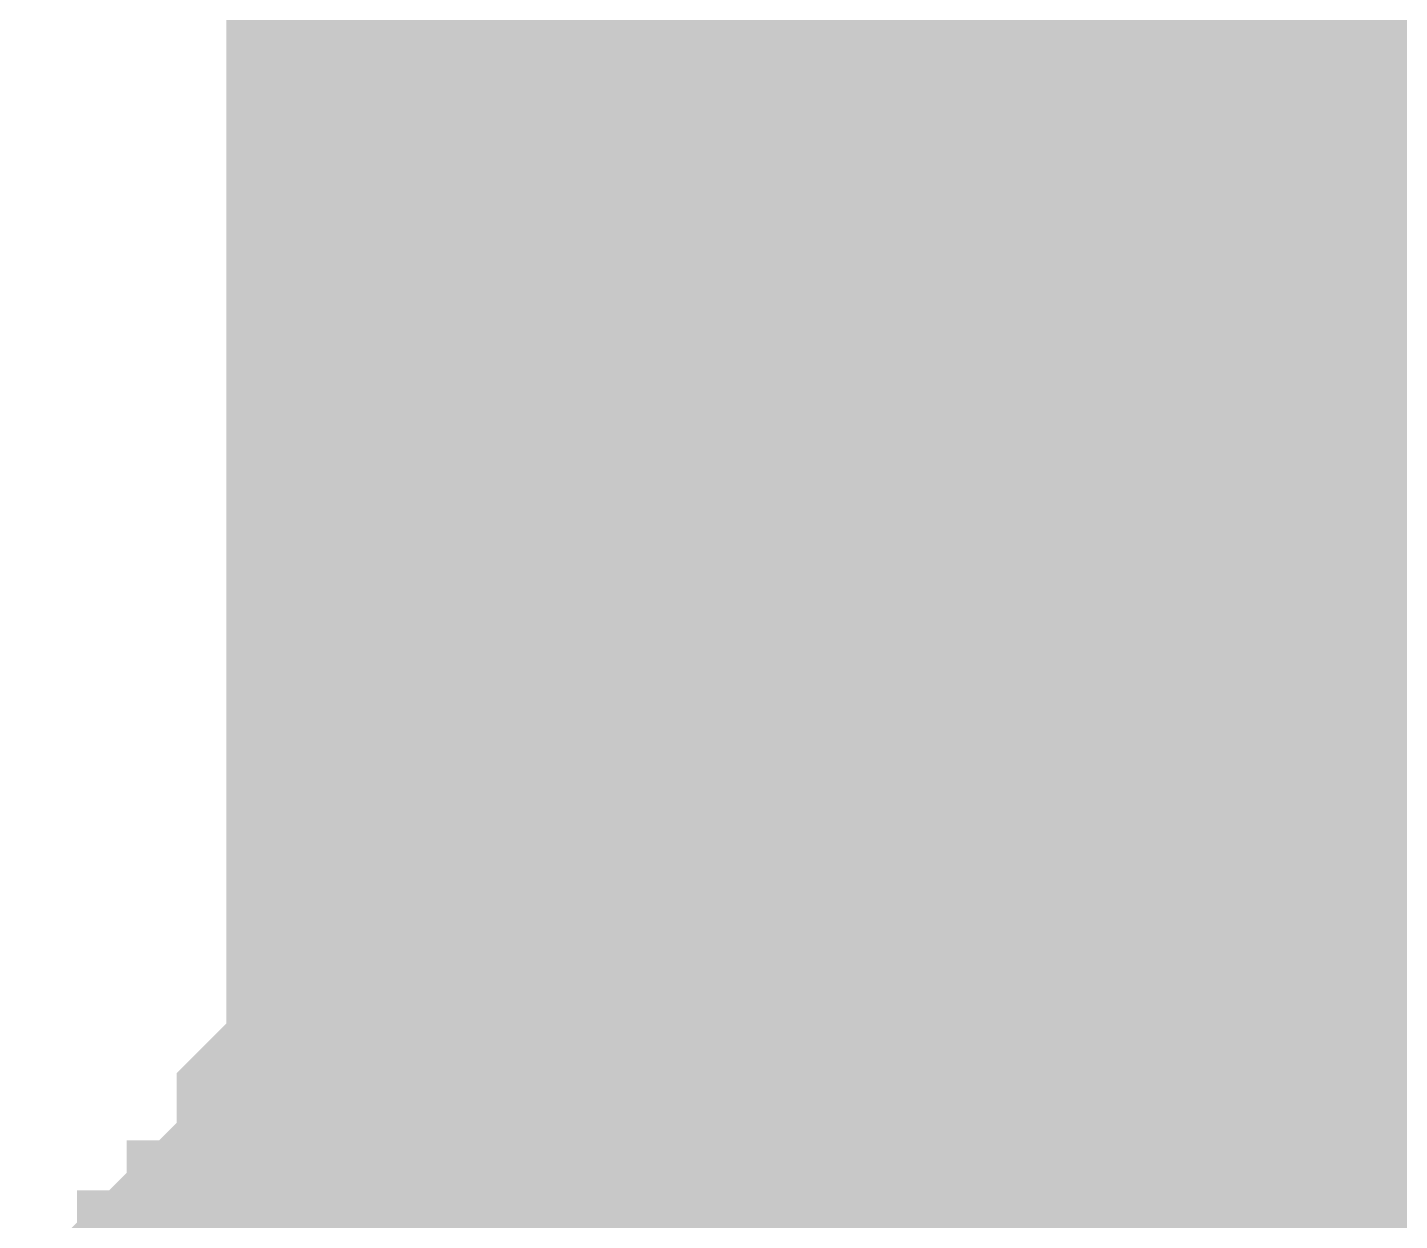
# Model space of a CAD drawing. Extents: x -0.1 to 65.1, y -1.2 to 30.1.
# Drawn here: x 29.7201 to 30.0357, y 5.4597 to 5.7341 of the extents above; entities that cross this region are included whole.
import ezdxf

# ---------------------------------------------------------------- set-up
doc = ezdxf.new("R2010")
doc.units = 0
doc.header["$MEASUREMENT"] = 0
doc.layers.get('0').update_dxf_attribs({"linetype": 'CONTINUOUS'})
doc.layers.add('2D_LINE_126', color=7, linetype='CONTINUOUS')

# ---------------------------------------------------------------- blocks, each defined once
blk = doc.blocks.new('DRAWING_63')
at = {"layer": '2D_LINE_126', "const_width": 0.0254}
for points in [[(-0.56007, -2.0574), (-0.56007, -2.04597), (-0.56007, -2.03454), (-0.56007, -2.02311), (-0.56007, -2.01168), (-0.56007, -2.00025), (-0.56007, -1.98882), (-0.56007, -1.97739), (-0.56007, -1.96596), (-0.56007, -1.95453), (-0.56007, -1.9431), (-0.56007, -1.93167), (-0.56007, -1.92024), (-0.56007, -1.90881), (-0.56007, -1.89738), (-0.56007, -1.88595), (-0.56007, -1.87452), (-0.56007, -1.86309), (-0.56007, -1.85166), (-0.56007, -1.84023), (-0.56007, -1.8288), (-0.56007, -1.81737), (-0.56007, -1.80594), (-0.56007, -1.79451), (-0.56007, -1.78308), (-0.56007, -1.77165), (-0.56007, -1.76022), (-0.56007, -1.74879)], [(-0.54864, -2.0574), (-0.54864, -2.04597), (-0.54864, -2.03454), (-0.54864, -2.02311), (-0.54864, -2.01168), (-0.54864, -2.00025), (-0.54864, -1.98882), (-0.54864, -1.97739), (-0.54864, -1.96596), (-0.54864, -1.95453), (-0.54864, -1.9431), (-0.54864, -1.93167), (-0.54864, -1.92024), (-0.54864, -1.90881), (-0.54864, -1.89738), (-0.54864, -1.88595), (-0.54864, -1.87452), (-0.54864, -1.86309), (-0.54864, -1.85166), (-0.54864, -1.84023), (-0.54864, -1.8288), (-0.54864, -1.81737), (-0.54864, -1.80594), (-0.54864, -1.79451), (-0.54864, -1.78308), (-0.54864, -1.77165), (-0.54864, -1.76022), (-0.54864, -1.74879)], [(-0.53721, -2.0574), (-0.53721, -2.04597), (-0.53721, -2.03454), (-0.53721, -2.02311), (-0.53721, -2.01168), (-0.53721, -2.00025), (-0.53721, -1.98882), (-0.53721, -1.97739), (-0.53721, -1.96596), (-0.53721, -1.95453), (-0.53721, -1.9431), (-0.53721, -1.93167), (-0.53721, -1.92024), (-0.53721, -1.90881), (-0.53721, -1.89738), (-0.53721, -1.88595), (-0.53721, -1.87452), (-0.53721, -1.86309), (-0.53721, -1.85166), (-0.53721, -1.84023), (-0.53721, -1.8288), (-0.53721, -1.81737), (-0.53721, -1.80594), (-0.53721, -1.79451), (-0.53721, -1.78308), (-0.53721, -1.77165), (-0.53721, -1.76022), (-0.53721, -1.74879)], [(-0.52578, -2.0574), (-0.52578, -2.04597), (-0.52578, -2.03454), (-0.52578, -2.02311), (-0.52578, -2.01168), (-0.52578, -2.00025), (-0.52578, -1.98882), (-0.52578, -1.97739), (-0.52578, -1.96596), (-0.52578, -1.95453), (-0.52578, -1.9431), (-0.52578, -1.93167), (-0.52578, -1.92024), (-0.52578, -1.90881), (-0.52578, -1.89738), (-0.52578, -1.88595), (-0.52578, -1.87452), (-0.52578, -1.86309), (-0.52578, -1.85166), (-0.52578, -1.84023), (-0.52578, -1.8288), (-0.52578, -1.81737), (-0.52578, -1.80594), (-0.52578, -1.79451), (-0.52578, -1.78308), (-0.52578, -1.77165), (-0.52578, -1.76022), (-0.52578, -1.74879)], [(-0.51435, -2.0574), (-0.51435, -2.04597), (-0.51435, -2.03454), (-0.51435, -2.02311), (-0.51435, -2.01168), (-0.51435, -2.00025), (-0.51435, -1.98882), (-0.51435, -1.97739), (-0.51435, -1.96596), (-0.51435, -1.95453), (-0.51435, -1.9431), (-0.51435, -1.93167), (-0.51435, -1.92024), (-0.51435, -1.90881), (-0.51435, -1.89738), (-0.51435, -1.88595), (-0.51435, -1.87452), (-0.51435, -1.86309), (-0.51435, -1.85166), (-0.51435, -1.84023), (-0.51435, -1.8288), (-0.51435, -1.81737), (-0.51435, -1.80594), (-0.51435, -1.79451), (-0.51435, -1.78308), (-0.51435, -1.77165), (-0.51435, -1.76022), (-0.51435, -1.74879)], [(-0.50292, -2.0574), (-0.50292, -2.04597), (-0.50292, -2.03454), (-0.50292, -2.02311), (-0.50292, -2.01168), (-0.50292, -2.00025), (-0.50292, -1.98882), (-0.50292, -1.97739), (-0.50292, -1.96596), (-0.50292, -1.95453), (-0.50292, -1.9431), (-0.50292, -1.93167), (-0.50292, -1.92024), (-0.50292, -1.90881), (-0.50292, -1.89738), (-0.50292, -1.88595), (-0.50292, -1.87452), (-0.50292, -1.86309), (-0.50292, -1.85166), (-0.50292, -1.84023), (-0.50292, -1.8288), (-0.50292, -1.81737), (-0.50292, -1.80594), (-0.50292, -1.79451), (-0.50292, -1.78308), (-0.50292, -1.77165), (-0.50292, -1.76022), (-0.50292, -1.74879)], [(-0.49149, -2.0574), (-0.49149, -2.04597), (-0.49149, -2.03454), (-0.49149, -2.02311), (-0.49149, -2.01168), (-0.49149, -2.00025), (-0.49149, -1.98882), (-0.49149, -1.97739), (-0.49149, -1.96596), (-0.49149, -1.95453), (-0.49149, -1.9431), (-0.49149, -1.93167), (-0.49149, -1.92024), (-0.49149, -1.90881), (-0.49149, -1.89738), (-0.49149, -1.88595), (-0.49149, -1.87452), (-0.49149, -1.86309), (-0.49149, -1.85166), (-0.49149, -1.84023), (-0.49149, -1.8288), (-0.49149, -1.81737), (-0.49149, -1.80594), (-0.49149, -1.79451), (-0.49149, -1.78308), (-0.49149, -1.77165), (-0.49149, -1.76022), (-0.49149, -1.74879)], [(-0.48006, -2.0574), (-0.48006, -2.04597), (-0.48006, -2.03454), (-0.48006, -2.02311), (-0.48006, -2.01168), (-0.48006, -2.00025), (-0.48006, -1.98882), (-0.48006, -1.97739), (-0.48006, -1.96596), (-0.48006, -1.95453), (-0.48006, -1.9431), (-0.48006, -1.93167), (-0.48006, -1.92024), (-0.48006, -1.90881), (-0.48006, -1.89738), (-0.48006, -1.88595), (-0.48006, -1.87452), (-0.48006, -1.86309), (-0.48006, -1.85166), (-0.48006, -1.84023), (-0.48006, -1.8288), (-0.48006, -1.81737), (-0.48006, -1.80594), (-0.48006, -1.79451), (-0.48006, -1.78308), (-0.48006, -1.77165), (-0.48006, -1.76022), (-0.48006, -1.74879)], [(-0.46863, -2.0574), (-0.46863, -2.04597), (-0.46863, -2.03454), (-0.46863, -2.02311), (-0.46863, -2.01168), (-0.46863, -2.00025), (-0.46863, -1.98882), (-0.46863, -1.97739), (-0.46863, -1.96596), (-0.46863, -1.95453), (-0.46863, -1.9431), (-0.46863, -1.93167), (-0.46863, -1.92024), (-0.46863, -1.90881), (-0.46863, -1.89738), (-0.46863, -1.88595), (-0.46863, -1.87452), (-0.46863, -1.86309), (-0.46863, -1.85166), (-0.46863, -1.84023), (-0.46863, -1.8288), (-0.46863, -1.81737), (-0.46863, -1.80594), (-0.46863, -1.79451), (-0.46863, -1.78308), (-0.46863, -1.77165), (-0.46863, -1.76022), (-0.46863, -1.74879)], [(-0.4572, -2.0574), (-0.4572, -2.04597), (-0.4572, -2.03454), (-0.4572, -2.02311), (-0.4572, -2.01168), (-0.4572, -2.00025), (-0.4572, -1.98882), (-0.4572, -1.97739), (-0.4572, -1.96596), (-0.4572, -1.95453), (-0.4572, -1.9431), (-0.4572, -1.93167), (-0.4572, -1.92024), (-0.4572, -1.90881), (-0.4572, -1.89738), (-0.4572, -1.88595), (-0.4572, -1.87452), (-0.4572, -1.86309), (-0.4572, -1.85166), (-0.4572, -1.84023), (-0.4572, -1.8288), (-0.4572, -1.81737), (-0.4572, -1.80594), (-0.4572, -1.79451), (-0.4572, -1.78308), (-0.4572, -1.77165), (-0.4572, -1.76022), (-0.4572, -1.74879)], [(-0.44577, -2.0574), (-0.44577, -2.04597), (-0.44577, -2.03454), (-0.44577, -2.02311), (-0.44577, -2.01168), (-0.44577, -2.00025), (-0.44577, -1.98882), (-0.44577, -1.97739), (-0.44577, -1.96596), (-0.44577, -1.95453), (-0.44577, -1.9431), (-0.44577, -1.93167), (-0.44577, -1.92024), (-0.44577, -1.90881), (-0.44577, -1.89738), (-0.44577, -1.88595), (-0.44577, -1.87452), (-0.44577, -1.86309), (-0.44577, -1.85166), (-0.44577, -1.84023), (-0.44577, -1.8288), (-0.44577, -1.81737), (-0.44577, -1.80594), (-0.44577, -1.79451), (-0.44577, -1.78308), (-0.44577, -1.77165), (-0.44577, -1.76022), (-0.44577, -1.74879)], [(-0.43434, -2.0574), (-0.43434, -2.04597), (-0.43434, -2.03454), (-0.43434, -2.02311), (-0.43434, -2.01168), (-0.43434, -2.00025), (-0.43434, -1.98882), (-0.43434, -1.97739), (-0.43434, -1.96596), (-0.43434, -1.95453), (-0.43434, -1.9431), (-0.43434, -1.93167), (-0.43434, -1.92024), (-0.43434, -1.90881), (-0.43434, -1.89738), (-0.43434, -1.88595), (-0.43434, -1.87452), (-0.43434, -1.86309), (-0.43434, -1.85166), (-0.43434, -1.84023), (-0.43434, -1.8288), (-0.43434, -1.81737), (-0.43434, -1.80594), (-0.43434, -1.79451), (-0.43434, -1.78308), (-0.43434, -1.77165), (-0.43434, -1.76022), (-0.43434, -1.74879)], [(-0.42291, -2.0574), (-0.42291, -2.04597), (-0.42291, -2.03454), (-0.42291, -2.02311), (-0.42291, -2.01168), (-0.42291, -2.00025), (-0.42291, -1.98882), (-0.42291, -1.97739), (-0.42291, -1.96596), (-0.42291, -1.95453), (-0.42291, -1.9431), (-0.42291, -1.93167), (-0.42291, -1.92024), (-0.42291, -1.90881), (-0.42291, -1.89738), (-0.42291, -1.88595), (-0.42291, -1.87452), (-0.42291, -1.86309), (-0.42291, -1.85166), (-0.42291, -1.84023), (-0.42291, -1.8288), (-0.42291, -1.81737), (-0.42291, -1.80594), (-0.42291, -1.79451), (-0.42291, -1.78308), (-0.42291, -1.77165), (-0.42291, -1.76022), (-0.42291, -1.74879)], [(-0.41148, -2.0574), (-0.41148, -2.04597), (-0.41148, -2.03454), (-0.41148, -2.02311), (-0.41148, -2.01168), (-0.41148, -2.00025), (-0.41148, -1.98882), (-0.41148, -1.97739), (-0.41148, -1.96596), (-0.41148, -1.95453), (-0.41148, -1.9431), (-0.41148, -1.93167), (-0.41148, -1.92024), (-0.41148, -1.90881), (-0.41148, -1.89738), (-0.41148, -1.88595), (-0.41148, -1.87452), (-0.41148, -1.86309), (-0.41148, -1.85166), (-0.41148, -1.84023), (-0.41148, -1.8288), (-0.41148, -1.81737), (-0.41148, -1.80594), (-0.41148, -1.79451), (-0.41148, -1.78308), (-0.41148, -1.77165), (-0.41148, -1.76022), (-0.41148, -1.74879)], [(-0.40005, -2.0574), (-0.40005, -2.04597), (-0.40005, -2.03454), (-0.40005, -2.02311), (-0.40005, -2.01168), (-0.40005, -2.00025), (-0.40005, -1.98882), (-0.40005, -1.97739), (-0.40005, -1.96596), (-0.40005, -1.95453), (-0.40005, -1.9431), (-0.40005, -1.93167), (-0.40005, -1.92024), (-0.40005, -1.90881), (-0.40005, -1.89738), (-0.40005, -1.88595), (-0.40005, -1.87452), (-0.40005, -1.86309), (-0.40005, -1.85166), (-0.40005, -1.84023), (-0.40005, -1.8288), (-0.40005, -1.81737), (-0.40005, -1.80594), (-0.40005, -1.79451), (-0.40005, -1.78308), (-0.40005, -1.77165), (-0.40005, -1.76022), (-0.40005, -1.74879)], [(-0.38862, -2.0574), (-0.38862, -2.04597), (-0.38862, -2.03454), (-0.38862, -2.02311), (-0.38862, -2.01168), (-0.38862, -2.00025), (-0.38862, -1.98882), (-0.38862, -1.97739), (-0.38862, -1.96596), (-0.38862, -1.95453), (-0.38862, -1.9431), (-0.38862, -1.93167), (-0.38862, -1.92024), (-0.38862, -1.90881), (-0.38862, -1.89738), (-0.38862, -1.88595), (-0.38862, -1.87452), (-0.38862, -1.86309), (-0.38862, -1.85166), (-0.38862, -1.84023), (-0.38862, -1.8288), (-0.38862, -1.81737), (-0.38862, -1.80594), (-0.38862, -1.79451), (-0.38862, -1.78308), (-0.38862, -1.77165), (-0.38862, -1.76022), (-0.38862, -1.74879)], [(-0.37719, -2.0574), (-0.37719, -2.04597), (-0.37719, -2.03454), (-0.37719, -2.02311), (-0.37719, -2.01168), (-0.37719, -2.00025), (-0.37719, -1.98882), (-0.37719, -1.97739), (-0.37719, -1.96596), (-0.37719, -1.95453), (-0.37719, -1.9431), (-0.37719, -1.93167), (-0.37719, -1.92024), (-0.37719, -1.90881), (-0.37719, -1.89738), (-0.37719, -1.88595), (-0.37719, -1.87452), (-0.37719, -1.86309), (-0.37719, -1.85166), (-0.37719, -1.84023), (-0.37719, -1.8288), (-0.37719, -1.81737), (-0.37719, -1.80594), (-0.37719, -1.79451), (-0.37719, -1.78308), (-0.37719, -1.77165), (-0.37719, -1.76022), (-0.37719, -1.74879)], [(-0.36576, -2.0574), (-0.36576, -2.04597), (-0.36576, -2.03454), (-0.36576, -2.02311), (-0.36576, -2.01168), (-0.36576, -2.00025), (-0.36576, -1.98882), (-0.36576, -1.97739), (-0.36576, -1.96596), (-0.36576, -1.95453), (-0.36576, -1.9431), (-0.36576, -1.93167), (-0.36576, -1.92024), (-0.36576, -1.90881), (-0.36576, -1.89738), (-0.36576, -1.88595), (-0.36576, -1.87452), (-0.36576, -1.86309), (-0.36576, -1.85166), (-0.36576, -1.84023), (-0.36576, -1.8288), (-0.36576, -1.81737), (-0.36576, -1.80594), (-0.36576, -1.79451), (-0.36576, -1.78308), (-0.36576, -1.77165), (-0.36576, -1.76022), (-0.36576, -1.74879)], [(-0.35433, -2.0574), (-0.35433, -2.04597), (-0.35433, -2.03454), (-0.35433, -2.02311), (-0.35433, -2.01168), (-0.35433, -2.00025), (-0.35433, -1.98882), (-0.35433, -1.97739), (-0.35433, -1.96596), (-0.35433, -1.95453), (-0.35433, -1.9431), (-0.35433, -1.93167), (-0.35433, -1.92024), (-0.35433, -1.90881), (-0.35433, -1.89738), (-0.35433, -1.88595), (-0.35433, -1.87452), (-0.35433, -1.86309), (-0.35433, -1.85166), (-0.35433, -1.84023), (-0.35433, -1.8288), (-0.35433, -1.81737), (-0.35433, -1.80594), (-0.35433, -1.79451), (-0.35433, -1.78308), (-0.35433, -1.77165), (-0.35433, -1.76022), (-0.35433, -1.74879)], [(-0.3429, -2.0574), (-0.3429, -2.04597), (-0.3429, -2.03454), (-0.3429, -2.02311), (-0.3429, -2.01168), (-0.3429, -2.00025), (-0.3429, -1.98882), (-0.3429, -1.97739), (-0.3429, -1.96596), (-0.3429, -1.95453), (-0.3429, -1.9431), (-0.3429, -1.93167), (-0.3429, -1.92024), (-0.3429, -1.90881), (-0.3429, -1.89738), (-0.3429, -1.88595), (-0.3429, -1.87452), (-0.3429, -1.86309), (-0.3429, -1.85166), (-0.3429, -1.84023), (-0.3429, -1.8288), (-0.3429, -1.81737), (-0.3429, -1.80594), (-0.3429, -1.79451), (-0.3429, -1.78308), (-0.3429, -1.77165), (-0.3429, -1.76022), (-0.3429, -1.74879)], [(-0.33147, -2.0574), (-0.33147, -2.04597), (-0.33147, -2.03454), (-0.33147, -2.02311), (-0.33147, -2.01168), (-0.33147, -2.00025), (-0.33147, -1.98882), (-0.33147, -1.97739), (-0.33147, -1.96596), (-0.33147, -1.95453), (-0.33147, -1.9431), (-0.33147, -1.93167), (-0.33147, -1.92024), (-0.33147, -1.90881), (-0.33147, -1.89738), (-0.33147, -1.88595), (-0.33147, -1.87452), (-0.33147, -1.86309), (-0.33147, -1.85166), (-0.33147, -1.84023), (-0.33147, -1.8288), (-0.33147, -1.81737), (-0.33147, -1.80594), (-0.33147, -1.79451), (-0.33147, -1.78308), (-0.33147, -1.77165), (-0.33147, -1.76022), (-0.33147, -1.74879)], [(-0.32004, -2.0574), (-0.32004, -2.04597), (-0.32004, -2.03454), (-0.32004, -2.02311), (-0.32004, -2.01168), (-0.32004, -2.00025), (-0.32004, -1.98882), (-0.32004, -1.97739), (-0.32004, -1.96596), (-0.32004, -1.95453), (-0.32004, -1.9431), (-0.32004, -1.93167), (-0.32004, -1.92024), (-0.32004, -1.90881), (-0.32004, -1.89738), (-0.32004, -1.88595), (-0.32004, -1.87452), (-0.32004, -1.86309), (-0.32004, -1.85166), (-0.32004, -1.84023), (-0.32004, -1.8288), (-0.32004, -1.81737), (-0.32004, -1.80594), (-0.32004, -1.79451), (-0.32004, -1.78308), (-0.32004, -1.77165), (-0.32004, -1.76022), (-0.32004, -1.74879)], [(-0.30861, -2.0574), (-0.30861, -2.04597), (-0.30861, -2.03454), (-0.30861, -2.02311), (-0.30861, -2.01168), (-0.30861, -2.00025), (-0.30861, -1.98882), (-0.30861, -1.97739), (-0.30861, -1.96596), (-0.30861, -1.95453), (-0.30861, -1.9431), (-0.30861, -1.93167), (-0.30861, -1.92024), (-0.30861, -1.90881), (-0.30861, -1.89738), (-0.30861, -1.88595), (-0.30861, -1.87452), (-0.30861, -1.86309), (-0.30861, -1.85166), (-0.30861, -1.84023), (-0.30861, -1.8288), (-0.30861, -1.81737), (-0.30861, -1.80594), (-0.30861, -1.79451), (-0.30861, -1.78308), (-0.30861, -1.77165), (-0.30861, -1.76022), (-0.30861, -1.74879)], [(-0.5715, -1.74879), (-0.5715, -1.76022), (-0.5715, -1.77165), (-0.5715, -1.78308), (-0.5715, -1.79451), (-0.5715, -1.80594), (-0.5715, -1.81737), (-0.5715, -1.8288), (-0.5715, -1.84023), (-0.5715, -1.85166), (-0.5715, -1.86309), (-0.5715, -1.87452), (-0.5715, -1.88595), (-0.5715, -1.89738), (-0.5715, -1.90881), (-0.5715, -1.92024), (-0.5715, -1.93167), (-0.5715, -1.9431), (-0.5715, -1.95453), (-0.5715, -1.96596), (-0.5715, -1.97739), (-0.5715, -1.98882), (-0.5715, -2.00025), (-0.5715, -2.01168), (-0.5715, -2.02311), (-0.5715, -2.03454), (-0.5715, -2.04597), (-0.5715, -2.0574)], [(-0.29718, -1.76022), (-0.30861, -1.76022), (-0.32004, -1.76022), (-0.33147, -1.76022), (-0.3429, -1.76022), (-0.35433, -1.76022), (-0.36576, -1.76022), (-0.37719, -1.76022), (-0.38862, -1.76022), (-0.40005, -1.76022), (-0.41148, -1.76022), (-0.42291, -1.76022), (-0.43434, -1.76022), (-0.44577, -1.76022), (-0.4572, -1.76022), (-0.46863, -1.76022), (-0.48006, -1.76022), (-0.49149, -1.76022), (-0.50292, -1.76022), (-0.51435, -1.76022), (-0.52578, -1.76022), (-0.53721, -1.76022), (-0.54864, -1.76022), (-0.56007, -1.76022), (-0.5715, -1.76022)], [(-0.29718, -1.77165), (-0.30861, -1.77165), (-0.32004, -1.77165), (-0.33147, -1.77165), (-0.3429, -1.77165), (-0.35433, -1.77165), (-0.36576, -1.77165), (-0.37719, -1.77165), (-0.38862, -1.77165), (-0.40005, -1.77165), (-0.41148, -1.77165), (-0.42291, -1.77165), (-0.43434, -1.77165), (-0.44577, -1.77165), (-0.4572, -1.77165), (-0.46863, -1.77165), (-0.48006, -1.77165), (-0.49149, -1.77165), (-0.50292, -1.77165), (-0.51435, -1.77165), (-0.52578, -1.77165), (-0.53721, -1.77165), (-0.54864, -1.77165), (-0.56007, -1.77165), (-0.5715, -1.77165)], [(-0.29718, -1.78308), (-0.30861, -1.78308), (-0.32004, -1.78308), (-0.33147, -1.78308), (-0.3429, -1.78308), (-0.35433, -1.78308), (-0.36576, -1.78308), (-0.37719, -1.78308), (-0.38862, -1.78308), (-0.40005, -1.78308), (-0.41148, -1.78308), (-0.42291, -1.78308), (-0.43434, -1.78308), (-0.44577, -1.78308), (-0.4572, -1.78308), (-0.46863, -1.78308), (-0.48006, -1.78308), (-0.49149, -1.78308), (-0.50292, -1.78308), (-0.51435, -1.78308), (-0.52578, -1.78308), (-0.53721, -1.78308), (-0.54864, -1.78308), (-0.56007, -1.78308), (-0.5715, -1.78308)], [(-0.29718, -1.79451), (-0.30861, -1.79451), (-0.32004, -1.79451), (-0.33147, -1.79451), (-0.3429, -1.79451), (-0.35433, -1.79451), (-0.36576, -1.79451), (-0.37719, -1.79451), (-0.38862, -1.79451), (-0.40005, -1.79451), (-0.41148, -1.79451), (-0.42291, -1.79451), (-0.43434, -1.79451), (-0.44577, -1.79451), (-0.4572, -1.79451), (-0.46863, -1.79451), (-0.48006, -1.79451), (-0.49149, -1.79451), (-0.50292, -1.79451), (-0.51435, -1.79451), (-0.52578, -1.79451), (-0.53721, -1.79451), (-0.54864, -1.79451), (-0.56007, -1.79451), (-0.5715, -1.79451)], [(-0.29718, -1.80594), (-0.30861, -1.80594), (-0.32004, -1.80594), (-0.33147, -1.80594), (-0.3429, -1.80594), (-0.35433, -1.80594), (-0.36576, -1.80594), (-0.37719, -1.80594), (-0.38862, -1.80594), (-0.40005, -1.80594), (-0.41148, -1.80594), (-0.42291, -1.80594), (-0.43434, -1.80594), (-0.44577, -1.80594), (-0.4572, -1.80594), (-0.46863, -1.80594), (-0.48006, -1.80594), (-0.49149, -1.80594), (-0.50292, -1.80594), (-0.51435, -1.80594), (-0.52578, -1.80594), (-0.53721, -1.80594), (-0.54864, -1.80594), (-0.56007, -1.80594), (-0.5715, -1.80594)], [(-0.29718, -1.81737), (-0.30861, -1.81737), (-0.32004, -1.81737), (-0.33147, -1.81737), (-0.3429, -1.81737), (-0.35433, -1.81737), (-0.36576, -1.81737), (-0.37719, -1.81737), (-0.38862, -1.81737), (-0.40005, -1.81737), (-0.41148, -1.81737), (-0.42291, -1.81737), (-0.43434, -1.81737), (-0.44577, -1.81737), (-0.4572, -1.81737), (-0.46863, -1.81737), (-0.48006, -1.81737), (-0.49149, -1.81737), (-0.50292, -1.81737), (-0.51435, -1.81737), (-0.52578, -1.81737), (-0.53721, -1.81737), (-0.54864, -1.81737), (-0.56007, -1.81737), (-0.5715, -1.81737)], [(-0.29718, -1.8288), (-0.30861, -1.8288), (-0.32004, -1.8288), (-0.33147, -1.8288), (-0.3429, -1.8288), (-0.35433, -1.8288), (-0.36576, -1.8288), (-0.37719, -1.8288), (-0.38862, -1.8288), (-0.40005, -1.8288), (-0.41148, -1.8288), (-0.42291, -1.8288), (-0.43434, -1.8288), (-0.44577, -1.8288), (-0.4572, -1.8288), (-0.46863, -1.8288), (-0.48006, -1.8288), (-0.49149, -1.8288), (-0.50292, -1.8288), (-0.51435, -1.8288), (-0.52578, -1.8288), (-0.53721, -1.8288), (-0.54864, -1.8288), (-0.56007, -1.8288), (-0.5715, -1.8288)], [(-0.29718, -1.84023), (-0.30861, -1.84023), (-0.32004, -1.84023), (-0.33147, -1.84023), (-0.3429, -1.84023), (-0.35433, -1.84023), (-0.36576, -1.84023), (-0.37719, -1.84023), (-0.38862, -1.84023), (-0.40005, -1.84023), (-0.41148, -1.84023), (-0.42291, -1.84023), (-0.43434, -1.84023), (-0.44577, -1.84023), (-0.4572, -1.84023), (-0.46863, -1.84023), (-0.48006, -1.84023), (-0.49149, -1.84023), (-0.50292, -1.84023), (-0.51435, -1.84023), (-0.52578, -1.84023), (-0.53721, -1.84023), (-0.54864, -1.84023), (-0.56007, -1.84023), (-0.5715, -1.84023)], [(-0.29718, -1.85166), (-0.30861, -1.85166), (-0.32004, -1.85166), (-0.33147, -1.85166), (-0.3429, -1.85166), (-0.35433, -1.85166), (-0.36576, -1.85166), (-0.37719, -1.85166), (-0.38862, -1.85166), (-0.40005, -1.85166), (-0.41148, -1.85166), (-0.42291, -1.85166), (-0.43434, -1.85166), (-0.44577, -1.85166), (-0.4572, -1.85166), (-0.46863, -1.85166), (-0.48006, -1.85166), (-0.49149, -1.85166), (-0.50292, -1.85166), (-0.51435, -1.85166), (-0.52578, -1.85166), (-0.53721, -1.85166), (-0.54864, -1.85166), (-0.56007, -1.85166), (-0.5715, -1.85166)], [(-0.29718, -1.86309), (-0.30861, -1.86309), (-0.32004, -1.86309), (-0.33147, -1.86309), (-0.3429, -1.86309), (-0.35433, -1.86309), (-0.36576, -1.86309), (-0.37719, -1.86309), (-0.38862, -1.86309), (-0.40005, -1.86309), (-0.41148, -1.86309), (-0.42291, -1.86309), (-0.43434, -1.86309), (-0.44577, -1.86309), (-0.4572, -1.86309), (-0.46863, -1.86309), (-0.48006, -1.86309), (-0.49149, -1.86309), (-0.50292, -1.86309), (-0.51435, -1.86309), (-0.52578, -1.86309), (-0.53721, -1.86309), (-0.54864, -1.86309), (-0.56007, -1.86309), (-0.5715, -1.86309)], [(-0.29718, -1.87452), (-0.30861, -1.87452), (-0.32004, -1.87452), (-0.33147, -1.87452), (-0.3429, -1.87452), (-0.35433, -1.87452), (-0.36576, -1.87452), (-0.37719, -1.87452), (-0.38862, -1.87452), (-0.40005, -1.87452), (-0.41148, -1.87452), (-0.42291, -1.87452), (-0.43434, -1.87452), (-0.44577, -1.87452), (-0.4572, -1.87452), (-0.46863, -1.87452), (-0.48006, -1.87452), (-0.49149, -1.87452), (-0.50292, -1.87452), (-0.51435, -1.87452), (-0.52578, -1.87452), (-0.53721, -1.87452), (-0.54864, -1.87452), (-0.56007, -1.87452), (-0.5715, -1.87452)], [(-0.29718, -1.88595), (-0.30861, -1.88595), (-0.32004, -1.88595), (-0.33147, -1.88595), (-0.3429, -1.88595), (-0.35433, -1.88595), (-0.36576, -1.88595), (-0.37719, -1.88595), (-0.38862, -1.88595), (-0.40005, -1.88595), (-0.41148, -1.88595), (-0.42291, -1.88595), (-0.43434, -1.88595), (-0.44577, -1.88595), (-0.4572, -1.88595), (-0.46863, -1.88595), (-0.48006, -1.88595), (-0.49149, -1.88595), (-0.50292, -1.88595), (-0.51435, -1.88595), (-0.52578, -1.88595), (-0.53721, -1.88595), (-0.54864, -1.88595), (-0.56007, -1.88595), (-0.5715, -1.88595)], [(-0.29718, -1.89738), (-0.30861, -1.89738), (-0.32004, -1.89738), (-0.33147, -1.89738), (-0.3429, -1.89738), (-0.35433, -1.89738), (-0.36576, -1.89738), (-0.37719, -1.89738), (-0.38862, -1.89738), (-0.40005, -1.89738), (-0.41148, -1.89738), (-0.42291, -1.89738), (-0.43434, -1.89738), (-0.44577, -1.89738), (-0.4572, -1.89738), (-0.46863, -1.89738), (-0.48006, -1.89738), (-0.49149, -1.89738), (-0.50292, -1.89738), (-0.51435, -1.89738), (-0.52578, -1.89738), (-0.53721, -1.89738), (-0.54864, -1.89738), (-0.56007, -1.89738), (-0.5715, -1.89738)], [(-0.29718, -1.90881), (-0.30861, -1.90881), (-0.32004, -1.90881), (-0.33147, -1.90881), (-0.3429, -1.90881), (-0.35433, -1.90881), (-0.36576, -1.90881), (-0.37719, -1.90881), (-0.38862, -1.90881), (-0.40005, -1.90881), (-0.41148, -1.90881), (-0.42291, -1.90881), (-0.43434, -1.90881), (-0.44577, -1.90881), (-0.4572, -1.90881), (-0.46863, -1.90881), (-0.48006, -1.90881), (-0.49149, -1.90881), (-0.50292, -1.90881), (-0.51435, -1.90881), (-0.52578, -1.90881), (-0.53721, -1.90881), (-0.54864, -1.90881), (-0.56007, -1.90881), (-0.5715, -1.90881)], [(-0.29718, -1.92024), (-0.30861, -1.92024), (-0.32004, -1.92024), (-0.33147, -1.92024), (-0.3429, -1.92024), (-0.35433, -1.92024), (-0.36576, -1.92024), (-0.37719, -1.92024), (-0.38862, -1.92024), (-0.40005, -1.92024), (-0.41148, -1.92024), (-0.42291, -1.92024), (-0.43434, -1.92024), (-0.44577, -1.92024), (-0.4572, -1.92024), (-0.46863, -1.92024), (-0.48006, -1.92024), (-0.49149, -1.92024), (-0.50292, -1.92024), (-0.51435, -1.92024), (-0.52578, -1.92024), (-0.53721, -1.92024), (-0.54864, -1.92024), (-0.56007, -1.92024), (-0.5715, -1.92024)], [(-0.29718, -1.93167), (-0.30861, -1.93167), (-0.32004, -1.93167), (-0.33147, -1.93167), (-0.3429, -1.93167), (-0.35433, -1.93167), (-0.36576, -1.93167), (-0.37719, -1.93167), (-0.38862, -1.93167), (-0.40005, -1.93167), (-0.41148, -1.93167), (-0.42291, -1.93167), (-0.43434, -1.93167), (-0.44577, -1.93167), (-0.4572, -1.93167), (-0.46863, -1.93167), (-0.48006, -1.93167), (-0.49149, -1.93167), (-0.50292, -1.93167), (-0.51435, -1.93167), (-0.52578, -1.93167), (-0.53721, -1.93167), (-0.54864, -1.93167), (-0.56007, -1.93167), (-0.5715, -1.93167)], [(-0.29718, -1.9431), (-0.30861, -1.9431), (-0.32004, -1.9431), (-0.33147, -1.9431), (-0.3429, -1.9431), (-0.35433, -1.9431), (-0.36576, -1.9431), (-0.37719, -1.9431), (-0.38862, -1.9431), (-0.40005, -1.9431), (-0.41148, -1.9431), (-0.42291, -1.9431), (-0.43434, -1.9431), (-0.44577, -1.9431), (-0.4572, -1.9431), (-0.46863, -1.9431), (-0.48006, -1.9431), (-0.49149, -1.9431), (-0.50292, -1.9431), (-0.51435, -1.9431), (-0.52578, -1.9431), (-0.53721, -1.9431), (-0.54864, -1.9431), (-0.56007, -1.9431), (-0.5715, -1.9431)], [(-0.29718, -1.95453), (-0.30861, -1.95453), (-0.32004, -1.95453), (-0.33147, -1.95453), (-0.3429, -1.95453), (-0.35433, -1.95453), (-0.36576, -1.95453), (-0.37719, -1.95453), (-0.38862, -1.95453), (-0.40005, -1.95453), (-0.41148, -1.95453), (-0.42291, -1.95453), (-0.43434, -1.95453), (-0.44577, -1.95453), (-0.4572, -1.95453), (-0.46863, -1.95453), (-0.48006, -1.95453), (-0.49149, -1.95453), (-0.50292, -1.95453), (-0.51435, -1.95453), (-0.52578, -1.95453), (-0.53721, -1.95453), (-0.54864, -1.95453), (-0.56007, -1.95453), (-0.5715, -1.95453)], [(-0.29718, -1.96596), (-0.30861, -1.96596), (-0.32004, -1.96596), (-0.33147, -1.96596), (-0.3429, -1.96596), (-0.35433, -1.96596), (-0.36576, -1.96596), (-0.37719, -1.96596), (-0.38862, -1.96596), (-0.40005, -1.96596), (-0.41148, -1.96596), (-0.42291, -1.96596), (-0.43434, -1.96596), (-0.44577, -1.96596), (-0.4572, -1.96596), (-0.46863, -1.96596), (-0.48006, -1.96596), (-0.49149, -1.96596), (-0.50292, -1.96596), (-0.51435, -1.96596), (-0.52578, -1.96596), (-0.53721, -1.96596), (-0.54864, -1.96596), (-0.56007, -1.96596), (-0.5715, -1.96596)], [(-0.29718, -1.97739), (-0.30861, -1.97739), (-0.32004, -1.97739), (-0.33147, -1.97739), (-0.3429, -1.97739), (-0.35433, -1.97739), (-0.36576, -1.97739), (-0.37719, -1.97739), (-0.38862, -1.97739), (-0.40005, -1.97739), (-0.41148, -1.97739), (-0.42291, -1.97739), (-0.43434, -1.97739), (-0.44577, -1.97739), (-0.4572, -1.97739), (-0.46863, -1.97739), (-0.48006, -1.97739), (-0.49149, -1.97739), (-0.50292, -1.97739), (-0.51435, -1.97739), (-0.52578, -1.97739), (-0.53721, -1.97739), (-0.54864, -1.97739), (-0.56007, -1.97739), (-0.5715, -1.97739)], [(-0.29718, -1.98882), (-0.30861, -1.98882), (-0.32004, -1.98882), (-0.33147, -1.98882), (-0.3429, -1.98882), (-0.35433, -1.98882), (-0.36576, -1.98882), (-0.37719, -1.98882), (-0.38862, -1.98882), (-0.40005, -1.98882), (-0.41148, -1.98882), (-0.42291, -1.98882), (-0.43434, -1.98882), (-0.44577, -1.98882), (-0.4572, -1.98882), (-0.46863, -1.98882), (-0.48006, -1.98882), (-0.49149, -1.98882), (-0.50292, -1.98882), (-0.51435, -1.98882), (-0.52578, -1.98882), (-0.53721, -1.98882), (-0.54864, -1.98882), (-0.56007, -1.98882), (-0.5715, -1.98882)], [(-0.61722, -2.0574), (-0.60579, -2.04597), (-0.59436, -2.03454), (-0.58293, -2.02311), (-0.58293, -2.01168), (-0.5715, -2.00025), (-0.56007, -2.00025), (-0.54864, -2.00025), (-0.53721, -2.00025), (-0.52578, -2.00025), (-0.51435, -2.00025), (-0.50292, -2.00025), (-0.49149, -2.00025), (-0.48006, -2.00025), (-0.46863, -2.00025), (-0.4572, -2.00025), (-0.44577, -2.00025), (-0.43434, -2.00025), (-0.42291, -2.00025), (-0.41148, -2.00025), (-0.40005, -2.00025), (-0.38862, -2.00025), (-0.37719, -2.00025), (-0.36576, -2.00025), (-0.35433, -2.00025), (-0.3429, -2.00025), (-0.33147, -2.00025), (-0.32004, -2.00025), (-0.30861, -2.00025), (-0.29718, -2.00025)], [(-0.29718, -2.01168), (-0.30861, -2.01168), (-0.32004, -2.01168), (-0.33147, -2.01168), (-0.3429, -2.01168), (-0.35433, -2.01168), (-0.36576, -2.01168), (-0.37719, -2.01168), (-0.38862, -2.01168), (-0.40005, -2.01168), (-0.41148, -2.01168), (-0.42291, -2.01168), (-0.43434, -2.01168), (-0.44577, -2.01168), (-0.4572, -2.01168), (-0.46863, -2.01168), (-0.48006, -2.01168), (-0.49149, -2.01168), (-0.50292, -2.01168), (-0.51435, -2.01168), (-0.52578, -2.01168), (-0.53721, -2.01168), (-0.54864, -2.01168), (-0.56007, -2.01168), (-0.5715, -2.01168), (-0.58293, -2.01168)], [(-0.29718, -2.02311), (-0.30861, -2.02311), (-0.32004, -2.02311), (-0.33147, -2.02311), (-0.3429, -2.02311), (-0.35433, -2.02311), (-0.36576, -2.02311), (-0.37719, -2.02311), (-0.38862, -2.02311), (-0.40005, -2.02311), (-0.41148, -2.02311), (-0.42291, -2.02311), (-0.43434, -2.02311), (-0.44577, -2.02311), (-0.4572, -2.02311), (-0.46863, -2.02311), (-0.48006, -2.02311), (-0.49149, -2.02311), (-0.50292, -2.02311), (-0.51435, -2.02311), (-0.52578, -2.02311), (-0.53721, -2.02311), (-0.54864, -2.02311), (-0.56007, -2.02311), (-0.5715, -2.02311), (-0.58293, -2.02311), (-0.58293, -2.03454), (-0.59436, -2.03454), (-0.59436, -2.04597), (-0.60579, -2.04597), (-0.60579, -2.0574)], [(-0.29718, -2.03454), (-0.30861, -2.03454), (-0.32004, -2.03454), (-0.33147, -2.03454), (-0.3429, -2.03454), (-0.35433, -2.03454), (-0.36576, -2.03454), (-0.37719, -2.03454), (-0.38862, -2.03454), (-0.40005, -2.03454), (-0.41148, -2.03454), (-0.42291, -2.03454), (-0.43434, -2.03454), (-0.44577, -2.03454), (-0.4572, -2.03454), (-0.46863, -2.03454), (-0.48006, -2.03454), (-0.49149, -2.03454), (-0.50292, -2.03454), (-0.51435, -2.03454), (-0.52578, -2.03454), (-0.53721, -2.03454), (-0.54864, -2.03454), (-0.56007, -2.03454), (-0.5715, -2.03454), (-0.58293, -2.03454), (-0.58293, -2.04597), (-0.59436, -2.04597), (-0.59436, -2.0574)], [(-0.29718, -2.04597), (-0.30861, -2.04597), (-0.32004, -2.04597), (-0.33147, -2.04597), (-0.3429, -2.04597), (-0.35433, -2.04597), (-0.36576, -2.04597), (-0.37719, -2.04597), (-0.38862, -2.04597), (-0.40005, -2.04597), (-0.41148, -2.04597), (-0.42291, -2.04597), (-0.43434, -2.04597), (-0.44577, -2.04597), (-0.4572, -2.04597), (-0.46863, -2.04597), (-0.48006, -2.04597), (-0.49149, -2.04597), (-0.50292, -2.04597), (-0.51435, -2.04597), (-0.52578, -2.04597), (-0.53721, -2.04597), (-0.54864, -2.04597), (-0.56007, -2.04597), (-0.5715, -2.04597), (-0.58293, -2.04597), (-0.58293, -2.0574)]]:
    blk.add_lwpolyline(points, dxfattribs=at)

msp = doc.modelspace()

# ---------------------------------------------------------------- block references
msp.add_blockref('DRAWING_63', (30.35, 7.5))

doc.saveas('drawing.dxf')
